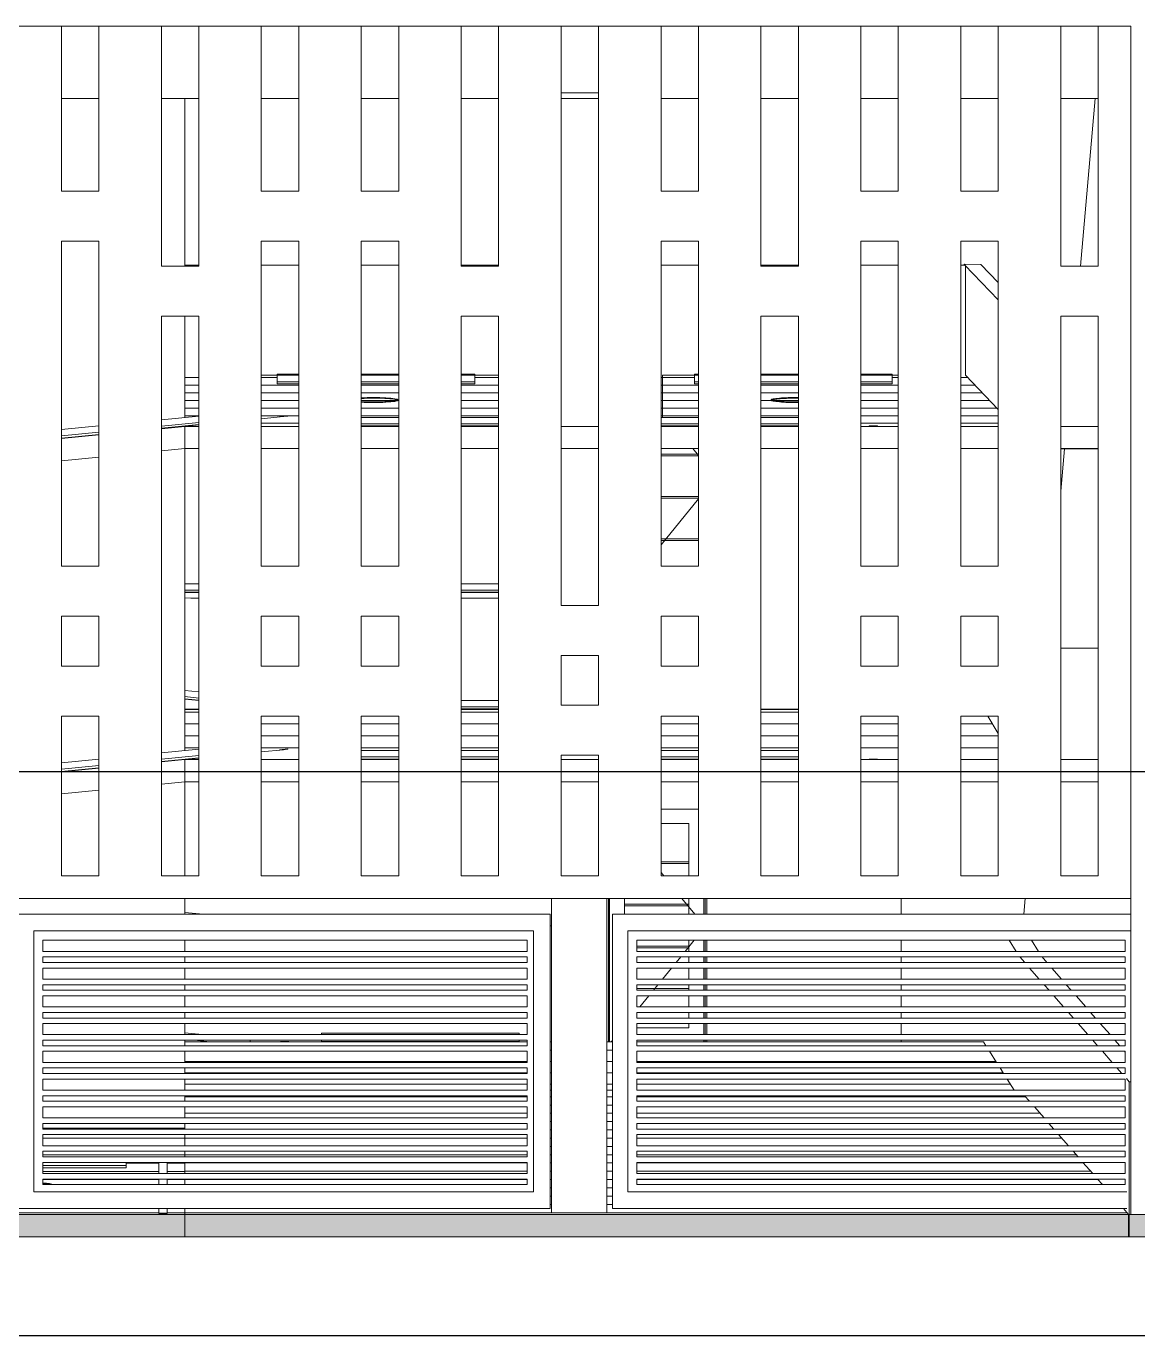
# Model space of a CAD drawing. Header units: metres. Extents: x -144 to 1000, y -717 to 29.
# Drawn here: x 206.102 to 208.217, y -559.963 to -557.472 of the extents above; entities that cross this region are included whole.
import ezdxf

# ---------------------------------------------------------------- set-up
doc = ezdxf.new("R2010")
doc.units = ezdxf.units.M
doc.linetypes.add('Trazo', pattern=[0.45, 0.225, -0.225])
doc.layers.get('0').update_dxf_attribs({"color": 1})
for name, color, linetype, lineweight in [('A-DETL-GENF', 1, 'Continuous', 9), ('A-DETL-THIN', 1, 'Continuous', 9), ('A-DOOR', 1, 'Continuous', 9), ('A-DOOR-HDLN', 1, 'Trazo', 20), ('A-FLOR', 2, 'Continuous', 9), ('A-FLOR-PATT', 8, 'Continuous', 50), ('A-WALL', 4, 'Continuous', 9), ('C-PRKG', 2, 'Continuous', 9), ('S-COLS', 7, 'Continuous', 9)]:
    doc.layers.add(name, color=color, linetype=linetype, lineweight=lineweight)

# ---------------------------------------------------------------- blocks, each defined once
blk = doc.blocks.new('A$C4d52d4f2')
at = {"layer": 'A-DETL-GENF', "lineweight": 9}
blk.add_hatch(color=256, dxfattribs=at).paths.add_polyline_path([(-0.503286, -0.294918), (-0.415907, -0.294918), (-0.415907, -0.294494), (-0.507513, -0.294494), (-0.507513, -0.294918)])
at = {"layer": 'A-DETL-THIN', "lineweight": 9}
for p, q in [((-0.507513, -0.294494), (-0.415907, -0.294494)), ((-0.415907, -0.294918), (-0.507549, -0.294918)), ((-0.415907, -0.294918), (-0.507513, -0.294918))]:
    blk.add_line(p, q, dxfattribs=at)
at = {"layer": 'A-DOOR', "lineweight": 9}
for p, q in [((-0.44544, -0.279951), (-0.444723, -0.279951)), ((-0.44544, -0.279983), (-0.444723, -0.279983)), ((-0.44544, -0.280758), (-0.444723, -0.280758)), ((-0.44544, -0.28079), (-0.444723, -0.28079)), ((-0.44544, -0.281566), (-0.444723, -0.281566)), ((-0.44544, -0.281597), (-0.444723, -0.281597)), ((-0.44544, -0.287015), (-0.444905, -0.287015)), ((-0.444905, -0.288014), (-0.444905, -0.287015)), ((-0.44544, -0.287748), (-0.444905, -0.287748)), ((-0.44544, -0.28778), (-0.444905, -0.28778)), ((-0.446445, -0.288446), (-0.446445, -0.29119)), ((-0.446424, -0.288446), (-0.446424, -0.29119)), ((-0.446137, -0.28875), (-0.446137, -0.288446)), ((-0.446137, -0.288555), (-0.444905, -0.288555)), ((-0.446137, -0.288587), (-0.444905, -0.288587)), ((-0.444905, -0.28875), (-0.444905, -0.288446)), ((-0.444618, -0.288446), (-0.444618, -0.28875)), ((-0.444596, -0.288446), (-0.444596, -0.28875)), ((-0.445904, -0.289363), (-0.444905, -0.289363)), ((-0.444905, -0.28946), (-0.444905, -0.289247)), ((-0.444618, -0.289247), (-0.444618, -0.28946)), ((-0.444596, -0.289247), (-0.444596, -0.28946)), ((-0.445904, -0.289395), (-0.444905, -0.289395)), ((-0.444905, -0.289672), (-0.444905, -0.289566)), ((-0.444618, -0.289566), (-0.444618, -0.289672)), ((-0.444596, -0.289566), (-0.444596, -0.289672)), ((-0.444905, -0.289991), (-0.444905, -0.289779)), ((-0.444618, -0.289779), (-0.444618, -0.289991)), ((-0.444596, -0.289779), (-0.444596, -0.289991)), ((-0.444905, -0.290204), (-0.444905, -0.290097)), ((-0.444618, -0.290097), (-0.444618, -0.290204)), ((-0.444596, -0.290097), (-0.444596, -0.290204)), ((-0.445904, -0.29017), (-0.444905, -0.29017)), ((-0.445904, -0.290202), (-0.444905, -0.290202)), ((-0.444905, -0.290522), (-0.444905, -0.29031)), ((-0.444618, -0.29031), (-0.444618, -0.290522)), ((-0.444596, -0.29031), (-0.444596, -0.290522)), ((-0.444905, -0.290735), (-0.444905, -0.290628)), ((-0.444905, -0.290924), (-0.444905, -0.290841)), ((-0.444618, -0.290628), (-0.444618, -0.290735)), ((-0.444618, -0.290841), (-0.444618, -0.291053)), ((-0.444596, -0.290628), (-0.444596, -0.290735)), ((-0.444596, -0.290841), (-0.444596, -0.291053)), ((-0.445904, -0.290924), (-0.444905, -0.290924)), ((-0.444618, -0.29116), (-0.444618, -0.29119)), ((-0.444596, -0.29116), (-0.444596, -0.29119))]:
    blk.add_line(p, q, dxfattribs=at)
at = {"layer": 'A-DOOR-HDLN', "lineweight": 9}
for p, q in [((-0.444829, -0.279841), (-0.444723, -0.279972)), ((-0.444723, -0.280805), (-0.44544, -0.28168)), ((-0.44544, -0.287953), (-0.445389, -0.288016)), ((-0.445042, -0.288446), (-0.444795, -0.28875)), ((-0.444803, -0.289247), (-0.444977, -0.28946)), ((-0.445064, -0.289566), (-0.445151, -0.289672)), ((-0.445238, -0.289779), (-0.445412, -0.289991)), ((-0.445499, -0.290097), (-0.445586, -0.290204)), ((-0.445673, -0.29031), (-0.445847, -0.290522)), ((-0.44637, -0.291162), (-0.446394, -0.29119))]:
    blk.add_line(p, q, dxfattribs=at)
at = {"layer": 'A-FLOR', "lineweight": 9}
for p, q in [((-0.439612, -0.27844), (-0.438987, -0.279096)), ((-0.456196, -0.279579), (-0.456913, -0.27965)), ((-0.45455, -0.279416), (-0.455001, -0.279461)), ((-0.45455, -0.279416), (-0.454284, -0.279416)), ((-0.45455, -0.279841), (-0.45455, -0.279416)), ((-0.453089, -0.279416), (-0.452371, -0.279416)), ((-0.451176, -0.279416), (-0.450459, -0.279416)), ((-0.449264, -0.279416), (-0.448547, -0.279416)), ((-0.447352, -0.279416), (-0.446635, -0.279416)), ((-0.44544, -0.279416), (-0.444723, -0.279416)), ((-0.443528, -0.279416), (-0.442811, -0.279416)), ((-0.441616, -0.279416), (-0.440899, -0.279416)), ((-0.439704, -0.279416), (-0.438987, -0.279416)), ((-0.437792, -0.279416), (-0.437075, -0.279416)), ((-0.455001, -0.279885), (-0.45455, -0.279841)), ((-0.454284, -0.279841), (-0.45455, -0.279841)), ((-0.452371, -0.279841), (-0.453089, -0.279841)), ((-0.450459, -0.279841), (-0.451176, -0.279841)), ((-0.448547, -0.279841), (-0.449264, -0.279841)), ((-0.446635, -0.279841), (-0.447352, -0.279841)), ((-0.444723, -0.279841), (-0.44544, -0.279841)), ((-0.442811, -0.279841), (-0.443528, -0.279841)), ((-0.440899, -0.279841), (-0.441616, -0.279841)), ((-0.438987, -0.279841), (-0.439704, -0.279841)), ((-0.437075, -0.279841), (-0.437792, -0.279841)), ((-0.456913, -0.280075), (-0.456196, -0.280004)), ((-0.45455, -0.284807), (-0.45455, -0.28483)), ((-0.45455, -0.284828), (-0.454284, -0.284828)), ((-0.45455, -0.28483), (-0.454284, -0.28483)), ((-0.449264, -0.284828), (-0.448547, -0.284828)), ((-0.449264, -0.28483), (-0.448547, -0.28483)), ((-0.443528, -0.284828), (-0.442811, -0.284828)), ((-0.443528, -0.28483), (-0.442811, -0.28483)), ((-0.439189, -0.284959), (-0.438987, -0.285291)), ((-0.45455, -0.28579), (-0.455001, -0.285834)), ((-0.45455, -0.28579), (-0.45455, -0.286215)), ((-0.45455, -0.28579), (-0.454284, -0.28579)), ((-0.453089, -0.28579), (-0.452371, -0.28579)), ((-0.451176, -0.28579), (-0.450459, -0.28579)), ((-0.449264, -0.28579), (-0.448547, -0.28579)), ((-0.447352, -0.28579), (-0.446635, -0.28579)), ((-0.44544, -0.28579), (-0.444723, -0.28579)), ((-0.443528, -0.28579), (-0.442811, -0.28579)), ((-0.441616, -0.28579), (-0.440899, -0.28579)), ((-0.439704, -0.28579), (-0.438987, -0.28579)), ((-0.437792, -0.28579), (-0.437075, -0.28579)), ((-0.456196, -0.285953), (-0.456913, -0.286024)), ((-0.455001, -0.286259), (-0.45455, -0.286215)), ((-0.454284, -0.286215), (-0.45455, -0.286215)), ((-0.452371, -0.286215), (-0.453089, -0.286215)), ((-0.450459, -0.286215), (-0.451176, -0.286215)), ((-0.448547, -0.286215), (-0.449264, -0.286215)), ((-0.446635, -0.286215), (-0.447352, -0.286215)), ((-0.444723, -0.286215), (-0.44544, -0.286215)), ((-0.442811, -0.286215), (-0.443528, -0.286215)), ((-0.440899, -0.286215), (-0.441616, -0.286215)), ((-0.438987, -0.286215), (-0.439704, -0.286215)), ((-0.437075, -0.286215), (-0.437792, -0.286215)), ((-0.456913, -0.286449), (-0.456196, -0.286378)), ((-0.45455, -0.29119), (-0.448002, -0.29119)), ((-0.44756, -0.29119), (-0.447539, -0.29119)), ((-0.446477, -0.29119), (-0.44637, -0.29119)), ((-0.445904, -0.29119), (-0.43927, -0.29119)), ((-0.43927, -0.29119), (-0.439222, -0.291266)), ((-0.439154, -0.291372), (-0.439019, -0.291584)), ((-0.438951, -0.291691), (-0.438884, -0.291797)), ((-0.45455, -0.292114), (-0.448002, -0.292114)), ((-0.44756, -0.292114), (-0.447539, -0.292114)), ((-0.446477, -0.292114), (-0.44637, -0.292114)), ((-0.438576, -0.292114), (-0.445904, -0.292114)), ((-0.438816, -0.291903), (-0.438682, -0.292114)), ((-0.438482, -0.292222), (-0.438389, -0.292328)), ((-0.438296, -0.292434), (-0.43811, -0.292647)), ((-0.45727, -0.292845), (-0.45455, -0.292845)), ((-0.45455, -0.292753), (-0.45455, -0.292859)), ((-0.438017, -0.292753), (-0.437924, -0.292859)), ((-0.45455, -0.293178), (-0.45455, -0.292965)), ((-0.437831, -0.292965), (-0.437645, -0.293178)), ((-0.45455, -0.29339), (-0.45455, -0.293284)), ((-0.437552, -0.293284), (-0.437459, -0.29339)), ((-0.45455, -0.293709), (-0.45455, -0.293497)), ((-0.437366, -0.293497), (-0.43718, -0.293709)), ((-0.45455, -0.293922), (-0.45455, -0.293815)), ((-0.437087, -0.293815), (-0.436994, -0.293922)), ((-0.45455, -0.294918), (-0.45455, -0.29438)), ((-0.436593, -0.29438), (-0.436494, -0.294494)), ((-0.436494, -0.294918), (-0.436494, -0.294494))]:
    blk.add_line(p, q, dxfattribs=at)
at = {"layer": 'A-FLOR-PATT', "color": 9, "lineweight": 9, "true_color": 0xc0c0c0}
for p, q in [((-0.45455, -0.278483), (-0.454284, -0.278483)), ((-0.453089, -0.278483), (-0.452785, -0.278483)), ((-0.449004, -0.278483), (-0.448547, -0.278483)), ((-0.44544, -0.278483), (-0.444799, -0.278483)), ((-0.441018, -0.278483), (-0.440899, -0.278483)), ((-0.439704, -0.278483), (-0.439571, -0.278483)), ((-0.45455, -0.278629), (-0.454284, -0.278629)), ((-0.45455, -0.278774), (-0.454284, -0.278774)), ((-0.453089, -0.278629), (-0.452371, -0.278629)), ((-0.453089, -0.278774), (-0.452371, -0.278774)), ((-0.451176, -0.278629), (-0.450459, -0.278629)), ((-0.451176, -0.278774), (-0.450459, -0.278774)), ((-0.449264, -0.278629), (-0.448547, -0.278629)), ((-0.449264, -0.278774), (-0.448547, -0.278774)), ((-0.44544, -0.278629), (-0.444723, -0.278629)), ((-0.44544, -0.278774), (-0.444723, -0.278774)), ((-0.443528, -0.278629), (-0.442811, -0.278629)), ((-0.443528, -0.278774), (-0.442811, -0.278774)), ((-0.441616, -0.278629), (-0.440899, -0.278629)), ((-0.441616, -0.278774), (-0.440899, -0.278774)), ((-0.439704, -0.278629), (-0.439432, -0.278629)), ((-0.439704, -0.278774), (-0.439293, -0.278774)), ((-0.45455, -0.27892), (-0.454284, -0.27892)), ((-0.45455, -0.279066), (-0.454284, -0.279066)), ((-0.453089, -0.27892), (-0.452371, -0.27892)), ((-0.453089, -0.279066), (-0.452371, -0.279066)), ((-0.451176, -0.27892), (-0.450459, -0.27892)), ((-0.451176, -0.279066), (-0.450459, -0.279066)), ((-0.449264, -0.27892), (-0.448547, -0.27892)), ((-0.449264, -0.279066), (-0.448547, -0.279066)), ((-0.44544, -0.27892), (-0.444723, -0.27892)), ((-0.44544, -0.279066), (-0.444723, -0.279066)), ((-0.443528, -0.27892), (-0.442811, -0.27892)), ((-0.443528, -0.279066), (-0.442811, -0.279066)), ((-0.441616, -0.27892), (-0.440899, -0.27892)), ((-0.441616, -0.279066), (-0.440899, -0.279066)), ((-0.439704, -0.27892), (-0.439154, -0.27892)), ((-0.439704, -0.279066), (-0.439015, -0.279066)), ((-0.45455, -0.279212), (-0.454284, -0.279212)), ((-0.453089, -0.279212), (-0.452371, -0.279212)), ((-0.451176, -0.279212), (-0.450459, -0.279212)), ((-0.449264, -0.279212), (-0.448547, -0.279212)), ((-0.44544, -0.279212), (-0.444723, -0.279212)), ((-0.443528, -0.279212), (-0.442811, -0.279212)), ((-0.441616, -0.279212), (-0.440899, -0.279212)), ((-0.439704, -0.279212), (-0.438987, -0.279212)), ((-0.453089, -0.279358), (-0.452371, -0.279358)), ((-0.441616, -0.279358), (-0.440899, -0.279358)), ((-0.439704, -0.279358), (-0.438987, -0.279358)), ((-0.45455, -0.284884), (-0.454284, -0.284884)), ((-0.449264, -0.284884), (-0.448547, -0.284884)), ((-0.443528, -0.284884), (-0.442811, -0.284884)), ((-0.45455, -0.28511), (-0.454284, -0.28511)), ((-0.45455, -0.285337), (-0.454284, -0.285337)), ((-0.453089, -0.28511), (-0.452371, -0.28511)), ((-0.453089, -0.285337), (-0.452371, -0.285337)), ((-0.451176, -0.28511), (-0.450459, -0.28511)), ((-0.451176, -0.285337), (-0.450459, -0.285337)), ((-0.449264, -0.28511), (-0.448547, -0.28511)), ((-0.449264, -0.285337), (-0.448547, -0.285337)), ((-0.44544, -0.28511), (-0.444723, -0.28511)), ((-0.44544, -0.285337), (-0.444723, -0.285337)), ((-0.443528, -0.28511), (-0.442811, -0.28511)), ((-0.443528, -0.285337), (-0.442811, -0.285337)), ((-0.441616, -0.28511), (-0.440899, -0.28511)), ((-0.441616, -0.285337), (-0.440899, -0.285337)), ((-0.439704, -0.28511), (-0.439097, -0.28511)), ((-0.439704, -0.285337), (-0.438987, -0.285337)), ((-0.45455, -0.285563), (-0.454284, -0.285563)), ((-0.453089, -0.285563), (-0.452371, -0.285563)), ((-0.451176, -0.285563), (-0.450459, -0.285563)), ((-0.449264, -0.285563), (-0.448547, -0.285563)), ((-0.44544, -0.285563), (-0.444723, -0.285563)), ((-0.443528, -0.285563), (-0.442811, -0.285563)), ((-0.441616, -0.285563), (-0.440899, -0.285563)), ((-0.439704, -0.285563), (-0.438987, -0.285563)), ((-0.454544, -0.285789), (-0.454284, -0.285789)), ((-0.453089, -0.285789), (-0.452371, -0.285789)), ((-0.448811, -0.285789), (-0.448547, -0.285789)), ((-0.445368, -0.285789), (-0.444723, -0.285789)), ((-0.441616, -0.285789), (-0.440899, -0.285789)), ((-0.439704, -0.285789), (-0.438987, -0.285789)), ((-0.44756, -0.291349), (-0.447539, -0.291349)), ((-0.446477, -0.291349), (-0.44637, -0.291349)), ((-0.45455, -0.291566), (-0.448003, -0.291566)), ((-0.44756, -0.291566), (-0.447539, -0.291566)), ((-0.446477, -0.291566), (-0.44637, -0.291566)), ((-0.445897, -0.291566), (-0.43903, -0.291566)), ((-0.45455, -0.291784), (-0.448003, -0.291784)), ((-0.44756, -0.291784), (-0.447539, -0.291784)), ((-0.446477, -0.291784), (-0.44637, -0.291784)), ((-0.445896, -0.291784), (-0.438893, -0.291784)), ((-0.45455, -0.292001), (-0.448002, -0.292001)), ((-0.44756, -0.292001), (-0.447539, -0.292001)), ((-0.446477, -0.292001), (-0.44637, -0.292001)), ((-0.445904, -0.292001), (-0.438755, -0.292001)), ((-0.45455, -0.29224), (-0.448008, -0.29224)), ((-0.44756, -0.29224), (-0.447539, -0.29224)), ((-0.446477, -0.29224), (-0.44637, -0.29224)), ((-0.445904, -0.29224), (-0.438466, -0.29224)), ((-0.45455, -0.292557), (-0.448002, -0.292557)), ((-0.44756, -0.292399), (-0.447539, -0.292399)), ((-0.44756, -0.292557), (-0.447539, -0.292557)), ((-0.446477, -0.292399), (-0.44637, -0.292399)), ((-0.446477, -0.292557), (-0.44637, -0.292557)), ((-0.445904, -0.292557), (-0.438188, -0.292557)), ((-0.44756, -0.292716), (-0.447539, -0.292716)), ((-0.446477, -0.292716), (-0.44637, -0.292716)), ((-0.45727, -0.293034), (-0.45455, -0.293034)), ((-0.45455, -0.293033), (-0.448002, -0.293033)), ((-0.44756, -0.292874), (-0.447539, -0.292874)), ((-0.44756, -0.293033), (-0.447539, -0.293033)), ((-0.446477, -0.292874), (-0.44637, -0.292874)), ((-0.446477, -0.293033), (-0.44637, -0.293033)), ((-0.445904, -0.293033), (-0.437772, -0.293033)), ((-0.45727, -0.293351), (-0.45455, -0.293351)), ((-0.45455, -0.29335), (-0.448002, -0.29335)), ((-0.44756, -0.293191), (-0.447539, -0.293191)), ((-0.44756, -0.29335), (-0.447539, -0.29335)), ((-0.446477, -0.293191), (-0.44637, -0.293191)), ((-0.446477, -0.29335), (-0.44637, -0.29335)), ((-0.445904, -0.29335), (-0.437495, -0.29335)), ((-0.455677, -0.29351), (-0.45505, -0.29351)), ((-0.454892, -0.29351), (-0.45455, -0.29351)), ((-0.45455, -0.293508), (-0.448002, -0.293508)), ((-0.44756, -0.293508), (-0.447539, -0.293508)), ((-0.446477, -0.293508), (-0.44637, -0.293508)), ((-0.445904, -0.293508), (-0.437356, -0.293508)), ((-0.45727, -0.293668), (-0.45505, -0.293668)), ((-0.45727, -0.293827), (-0.45505, -0.293827)), ((-0.454892, -0.293668), (-0.45455, -0.293668)), ((-0.454892, -0.293827), (-0.45455, -0.293827)), ((-0.45455, -0.293667), (-0.448002, -0.293667)), ((-0.45455, -0.293826), (-0.448002, -0.293826)), ((-0.44756, -0.293667), (-0.447539, -0.293667)), ((-0.44756, -0.293826), (-0.447539, -0.293826)), ((-0.446477, -0.293667), (-0.44637, -0.293667)), ((-0.446477, -0.293826), (-0.44637, -0.293826)), ((-0.445904, -0.293667), (-0.437217, -0.293667)), ((-0.445904, -0.293826), (-0.437078, -0.293826)), ((-0.44756, -0.293984), (-0.447539, -0.293984)), ((-0.446477, -0.293984), (-0.44637, -0.293984)), ((-0.44756, -0.294143), (-0.447539, -0.294143)), ((-0.44756, -0.294301), (-0.447539, -0.294301)), ((-0.446477, -0.294143), (-0.44637, -0.294143)), ((-0.446477, -0.294301), (-0.44637, -0.294301)), ((-0.460204, -0.294461), (-0.45505, -0.294461)), ((-0.454892, -0.294461), (-0.45455, -0.294461)), ((-0.45455, -0.29446), (-0.436523, -0.29446))]:
    blk.add_line(p, q, dxfattribs=at)
at = {"layer": 'A-WALL', "lineweight": 9}
for p, q in [((-0.502393, -0.271761), (-0.436451, -0.271761)), ((-0.456913, -0.27492), (-0.456913, -0.271761)), ((-0.456196, -0.271761), (-0.456196, -0.27492)), ((-0.455001, -0.276354), (-0.455001, -0.271761)), ((-0.454284, -0.271761), (-0.454284, -0.276354)), ((-0.453089, -0.27492), (-0.453089, -0.271761)), ((-0.452371, -0.271761), (-0.452371, -0.27492)), ((-0.451176, -0.27492), (-0.451176, -0.271761)), ((-0.450459, -0.271761), (-0.450459, -0.27492)), ((-0.449264, -0.276354), (-0.449264, -0.271761)), ((-0.448547, -0.271761), (-0.448547, -0.276354)), ((-0.447352, -0.282841), (-0.447352, -0.271761)), ((-0.446635, -0.271761), (-0.446635, -0.282841)), ((-0.44544, -0.27492), (-0.44544, -0.271761)), ((-0.444723, -0.271761), (-0.444723, -0.27492)), ((-0.443528, -0.276354), (-0.443528, -0.271761)), ((-0.442811, -0.271761), (-0.442811, -0.276354)), ((-0.441616, -0.27492), (-0.441616, -0.271761)), ((-0.440899, -0.271761), (-0.440899, -0.27492)), ((-0.439704, -0.27492), (-0.439704, -0.271761)), ((-0.438987, -0.271761), (-0.438987, -0.27492)), ((-0.437792, -0.276354), (-0.437792, -0.271761)), ((-0.437075, -0.271761), (-0.437075, -0.276354)), ((-0.436451, -0.271761), (-0.436451, -0.294494)), ((-0.456913, -0.273142), (-0.456196, -0.273142)), ((-0.455001, -0.273142), (-0.454284, -0.273142)), ((-0.453089, -0.273142), (-0.452371, -0.273142)), ((-0.451176, -0.273142), (-0.450459, -0.273142)), ((-0.449264, -0.273142), (-0.448547, -0.273142)), ((-0.447352, -0.273142), (-0.446635, -0.273142)), ((-0.44544, -0.273142), (-0.444723, -0.273142)), ((-0.443528, -0.273142), (-0.442811, -0.273142)), ((-0.441616, -0.273142), (-0.440899, -0.273142)), ((-0.439704, -0.273142), (-0.438987, -0.273142)), ((-0.437792, -0.273142), (-0.437075, -0.273142)), ((-0.437134, -0.273142), (-0.437415, -0.276354)), ((-0.456196, -0.27492), (-0.456913, -0.27492)), ((-0.452371, -0.27492), (-0.453089, -0.27492)), ((-0.450459, -0.27492), (-0.451176, -0.27492)), ((-0.444723, -0.27492), (-0.44544, -0.27492)), ((-0.440899, -0.27492), (-0.441616, -0.27492)), ((-0.438987, -0.27492), (-0.439704, -0.27492)), ((-0.456913, -0.28209), (-0.456913, -0.275876)), ((-0.456913, -0.275876), (-0.456196, -0.275876)), ((-0.456196, -0.275876), (-0.456196, -0.28209)), ((-0.453089, -0.28209), (-0.453089, -0.275876)), ((-0.453089, -0.275876), (-0.452371, -0.275876)), ((-0.452371, -0.275876), (-0.452371, -0.28209)), ((-0.451176, -0.28209), (-0.451176, -0.275876)), ((-0.451176, -0.275876), (-0.450459, -0.275876)), ((-0.450459, -0.275876), (-0.450459, -0.28209)), ((-0.44544, -0.28209), (-0.44544, -0.275876)), ((-0.44544, -0.275876), (-0.444723, -0.275876)), ((-0.444723, -0.275876), (-0.444723, -0.28209)), ((-0.441616, -0.28209), (-0.441616, -0.275876)), ((-0.441616, -0.275876), (-0.440899, -0.275876)), ((-0.440899, -0.275876), (-0.440899, -0.28209)), ((-0.439704, -0.28209), (-0.439704, -0.275876)), ((-0.439704, -0.275876), (-0.438987, -0.275876)), ((-0.438987, -0.275876), (-0.438987, -0.28209)), ((-0.454284, -0.276332), (-0.45455, -0.276332)), ((-0.452371, -0.276332), (-0.453089, -0.276332)), ((-0.450459, -0.276332), (-0.451176, -0.276332)), ((-0.448547, -0.276332), (-0.449264, -0.276332)), ((-0.444723, -0.276332), (-0.44544, -0.276332)), ((-0.442811, -0.276332), (-0.443528, -0.276332)), ((-0.440899, -0.276332), (-0.441616, -0.276332)), ((-0.439612, -0.276332), (-0.439704, -0.276332)), ((-0.439625, -0.276332), (-0.43964, -0.276316)), ((-0.43964, -0.276316), (-0.43964, -0.276332)), ((-0.43932, -0.276318), (-0.43964, -0.276316)), ((-0.438987, -0.276996), (-0.439624, -0.276333)), ((-0.439612, -0.276333), (-0.439612, -0.276332)), ((-0.43932, -0.276318), (-0.438987, -0.276665)), ((-0.454284, -0.276354), (-0.455001, -0.276354)), ((-0.448547, -0.276354), (-0.449264, -0.276354)), ((-0.442811, -0.276354), (-0.443528, -0.276354)), ((-0.439612, -0.27844), (-0.439612, -0.276345)), ((-0.437075, -0.276354), (-0.437792, -0.276354)), ((-0.455001, -0.288014), (-0.455001, -0.27731)), ((-0.455001, -0.27731), (-0.454284, -0.27731)), ((-0.454284, -0.27731), (-0.454284, -0.288014)), ((-0.449264, -0.288014), (-0.449264, -0.27731)), ((-0.449264, -0.27731), (-0.448547, -0.27731)), ((-0.448547, -0.27731), (-0.448547, -0.288014)), ((-0.443528, -0.288014), (-0.443528, -0.27731)), ((-0.443528, -0.27731), (-0.442811, -0.27731)), ((-0.442811, -0.27731), (-0.442811, -0.288014)), ((-0.437792, -0.288014), (-0.437792, -0.27731)), ((-0.437792, -0.27731), (-0.437075, -0.27731)), ((-0.437075, -0.27731), (-0.437075, -0.288014)), ((-0.437721, -0.279845), (-0.437792, -0.280653)), ((-0.437792, -0.279845), (-0.437075, -0.279845)), ((-0.456196, -0.28209), (-0.456913, -0.28209)), ((-0.452371, -0.28209), (-0.453089, -0.28209)), ((-0.450459, -0.28209), (-0.451176, -0.28209)), ((-0.444723, -0.28209), (-0.44544, -0.28209)), ((-0.440899, -0.28209), (-0.441616, -0.28209)), ((-0.438987, -0.28209), (-0.439704, -0.28209)), ((-0.454437, -0.282705), (-0.45455, -0.282694)), ((-0.454284, -0.282705), (-0.454437, -0.282705)), ((-0.448547, -0.282705), (-0.449264, -0.282705)), ((-0.446635, -0.282841), (-0.447352, -0.282841)), ((-0.456913, -0.284002), (-0.456913, -0.283046)), ((-0.456913, -0.283046), (-0.456196, -0.283046)), ((-0.456196, -0.283046), (-0.456196, -0.284002)), ((-0.453089, -0.284002), (-0.453089, -0.283046)), ((-0.453089, -0.283046), (-0.452371, -0.283046)), ((-0.452371, -0.283046), (-0.452371, -0.284002)), ((-0.451176, -0.284002), (-0.451176, -0.283046)), ((-0.451176, -0.283046), (-0.450459, -0.283046)), ((-0.450459, -0.283046), (-0.450459, -0.284002)), ((-0.44544, -0.284002), (-0.44544, -0.283046)), ((-0.44544, -0.283046), (-0.444723, -0.283046)), ((-0.444723, -0.283046), (-0.444723, -0.284002)), ((-0.441616, -0.284002), (-0.441616, -0.283046)), ((-0.441616, -0.283046), (-0.440899, -0.283046)), ((-0.440899, -0.283046), (-0.440899, -0.284002)), ((-0.439704, -0.284002), (-0.439704, -0.283046)), ((-0.439704, -0.283046), (-0.438987, -0.283046)), ((-0.438987, -0.283046), (-0.438987, -0.284002)), ((-0.447352, -0.284753), (-0.447352, -0.283797)), ((-0.447352, -0.283797), (-0.446635, -0.283797)), ((-0.446635, -0.283797), (-0.446635, -0.284753)), ((-0.437075, -0.28366), (-0.437792, -0.28366)), ((-0.456196, -0.284002), (-0.456913, -0.284002)), ((-0.452371, -0.284002), (-0.453089, -0.284002)), ((-0.450459, -0.284002), (-0.451176, -0.284002)), ((-0.444723, -0.284002), (-0.44544, -0.284002)), ((-0.440899, -0.284002), (-0.441616, -0.284002)), ((-0.438987, -0.284002), (-0.439704, -0.284002)), ((-0.446635, -0.284753), (-0.447352, -0.284753)), ((-0.456913, -0.288014), (-0.456913, -0.284959)), ((-0.456913, -0.284959), (-0.456196, -0.284959)), ((-0.456196, -0.284959), (-0.456196, -0.288014)), ((-0.453089, -0.284959), (-0.452371, -0.284959)), ((-0.453089, -0.288014), (-0.453089, -0.284959)), ((-0.452371, -0.284959), (-0.452371, -0.288014)), ((-0.451176, -0.288014), (-0.451176, -0.284959)), ((-0.451176, -0.284959), (-0.450459, -0.284959)), ((-0.450459, -0.284959), (-0.450459, -0.288014)), ((-0.44544, -0.288014), (-0.44544, -0.284959)), ((-0.44544, -0.284959), (-0.444723, -0.284959)), ((-0.444723, -0.284959), (-0.444723, -0.288014)), ((-0.441616, -0.288014), (-0.441616, -0.284959)), ((-0.441616, -0.284959), (-0.440899, -0.284959)), ((-0.440899, -0.284959), (-0.440899, -0.288014)), ((-0.439704, -0.288014), (-0.439704, -0.284959)), ((-0.439704, -0.284959), (-0.438987, -0.284959)), ((-0.438987, -0.284959), (-0.438987, -0.288014)), ((-0.447352, -0.288014), (-0.447352, -0.285709)), ((-0.447352, -0.285709), (-0.446635, -0.285709)), ((-0.446635, -0.285709), (-0.446635, -0.288014)), ((-0.45455, -0.286215), (-0.45455, -0.288014)), ((-0.44544, -0.286739), (-0.444723, -0.286739)), ((-0.456196, -0.288014), (-0.456913, -0.288014)), ((-0.454284, -0.288014), (-0.455001, -0.288014)), ((-0.452371, -0.288014), (-0.453089, -0.288014)), ((-0.450459, -0.288014), (-0.451176, -0.288014)), ((-0.448547, -0.288014), (-0.449264, -0.288014)), ((-0.446635, -0.288014), (-0.447352, -0.288014)), ((-0.444723, -0.288014), (-0.44544, -0.288014)), ((-0.442811, -0.288014), (-0.443528, -0.288014)), ((-0.440899, -0.288014), (-0.441616, -0.288014)), ((-0.438987, -0.288014), (-0.439704, -0.288014)), ((-0.437075, -0.288014), (-0.437792, -0.288014)), ((-0.468997, -0.288446), (-0.436451, -0.288446)), ((-0.45455, -0.288446), (-0.45455, -0.28875)), ((-0.444565, -0.288446), (-0.444565, -0.28875)), ((-0.440847, -0.288446), (-0.440847, -0.28875)), ((-0.438474, -0.288446), (-0.4385, -0.28875)), ((-0.44756, -0.28875), (-0.457737, -0.28875)), ((-0.454204, -0.28875), (-0.45455, -0.288715)), ((-0.44756, -0.29438), (-0.44756, -0.28875)), ((-0.436451, -0.28875), (-0.44637, -0.28875)), ((-0.44637, -0.28875), (-0.44637, -0.29438)), ((-0.45744, -0.294062), (-0.45744, -0.289069)), ((-0.45744, -0.289069), (-0.447879, -0.289069)), ((-0.447879, -0.289069), (-0.447879, -0.294062)), ((-0.447539, -0.28897), (-0.44756, -0.28897)), ((-0.446073, -0.294062), (-0.446073, -0.289069)), ((-0.446073, -0.289069), (-0.436451, -0.289069)), ((-0.45727, -0.289247), (-0.448002, -0.289247)), ((-0.45727, -0.28946), (-0.45727, -0.289247)), ((-0.45455, -0.289247), (-0.45455, -0.28946)), ((-0.448002, -0.289247), (-0.448002, -0.28946)), ((-0.445904, -0.289247), (-0.436557, -0.289247)), ((-0.445904, -0.28946), (-0.445904, -0.289247)), ((-0.444565, -0.289247), (-0.444565, -0.28946)), ((-0.440847, -0.289247), (-0.440847, -0.28946)), ((-0.438642, -0.28946), (-0.438777, -0.289247)), ((-0.438353, -0.289247), (-0.438218, -0.28946)), ((-0.436557, -0.289247), (-0.436557, -0.28946)), ((-0.448002, -0.28946), (-0.45727, -0.28946)), ((-0.45727, -0.289566), (-0.448002, -0.289566)), ((-0.45727, -0.289672), (-0.45727, -0.289566)), ((-0.45455, -0.289566), (-0.45455, -0.289672)), ((-0.448002, -0.289566), (-0.448002, -0.289672)), ((-0.436557, -0.28946), (-0.445904, -0.28946)), ((-0.445904, -0.289566), (-0.436557, -0.289566)), ((-0.445904, -0.289672), (-0.445904, -0.289566)), ((-0.444565, -0.289566), (-0.444565, -0.289672)), ((-0.440847, -0.289566), (-0.440847, -0.289672)), ((-0.43848, -0.289672), (-0.438573, -0.289566)), ((-0.438149, -0.289566), (-0.438057, -0.289672)), ((-0.436557, -0.289566), (-0.436557, -0.289672)), ((-0.448002, -0.289672), (-0.45727, -0.289672)), ((-0.45727, -0.289779), (-0.448002, -0.289779)), ((-0.45727, -0.289991), (-0.45727, -0.289779)), ((-0.45455, -0.289779), (-0.45455, -0.289991)), ((-0.448002, -0.289779), (-0.448002, -0.289991)), ((-0.436557, -0.289672), (-0.445904, -0.289672)), ((-0.445904, -0.289779), (-0.436557, -0.289779)), ((-0.445904, -0.289991), (-0.445904, -0.289779)), ((-0.444565, -0.289779), (-0.444565, -0.289991)), ((-0.440847, -0.289779), (-0.440847, -0.289991)), ((-0.438201, -0.289991), (-0.438387, -0.289779)), ((-0.437964, -0.289779), (-0.437778, -0.289991)), ((-0.436557, -0.289779), (-0.436557, -0.289991)), ((-0.448002, -0.289991), (-0.45727, -0.289991)), ((-0.45727, -0.290097), (-0.448002, -0.290097)), ((-0.45727, -0.290204), (-0.45727, -0.290097)), ((-0.45455, -0.290097), (-0.45455, -0.290204)), ((-0.448002, -0.290097), (-0.448002, -0.290204)), ((-0.436557, -0.289991), (-0.445904, -0.289991)), ((-0.445904, -0.290097), (-0.436557, -0.290097)), ((-0.445904, -0.290204), (-0.445904, -0.290097)), ((-0.444565, -0.290097), (-0.444565, -0.290204)), ((-0.440847, -0.290097), (-0.440847, -0.290204)), ((-0.438015, -0.290204), (-0.438108, -0.290097)), ((-0.437685, -0.290097), (-0.437592, -0.290204)), ((-0.436557, -0.290097), (-0.436557, -0.290204)), ((-0.448002, -0.290204), (-0.45727, -0.290204)), ((-0.45727, -0.29031), (-0.448002, -0.29031)), ((-0.45727, -0.290522), (-0.45727, -0.29031)), ((-0.45455, -0.29031), (-0.45455, -0.290522)), ((-0.448002, -0.29031), (-0.448002, -0.290522)), ((-0.436557, -0.290204), (-0.445904, -0.290204)), ((-0.445904, -0.29031), (-0.436557, -0.29031)), ((-0.445904, -0.290522), (-0.445904, -0.29031)), ((-0.444565, -0.29031), (-0.444565, -0.290522)), ((-0.440847, -0.29031), (-0.440847, -0.290522)), ((-0.437736, -0.290522), (-0.437922, -0.29031)), ((-0.437499, -0.29031), (-0.437313, -0.290522)), ((-0.436557, -0.29031), (-0.436557, -0.290522)), ((-0.448002, -0.290522), (-0.45727, -0.290522)), ((-0.436557, -0.290522), (-0.445904, -0.290522)), ((-0.45727, -0.290628), (-0.448002, -0.290628)), ((-0.45727, -0.290735), (-0.45727, -0.290628)), ((-0.448002, -0.290735), (-0.45727, -0.290735)), ((-0.45727, -0.290841), (-0.448002, -0.290841)), ((-0.45727, -0.291053), (-0.45727, -0.290841)), ((-0.45455, -0.290628), (-0.45455, -0.290735)), ((-0.45455, -0.290841), (-0.45455, -0.291053)), ((-0.448002, -0.290628), (-0.448002, -0.290735)), ((-0.448002, -0.290841), (-0.448002, -0.291053)), ((-0.445904, -0.290628), (-0.436557, -0.290628)), ((-0.445904, -0.290735), (-0.445904, -0.290628)), ((-0.436557, -0.290735), (-0.445904, -0.290735)), ((-0.445904, -0.290841), (-0.436557, -0.290841)), ((-0.445904, -0.291053), (-0.445904, -0.290841)), ((-0.444565, -0.290628), (-0.444565, -0.290735)), ((-0.444565, -0.290841), (-0.444565, -0.291053)), ((-0.440847, -0.290628), (-0.440847, -0.290735)), ((-0.440847, -0.290841), (-0.440847, -0.291053)), ((-0.43755, -0.290735), (-0.437643, -0.290628)), ((-0.437271, -0.291053), (-0.437457, -0.290841)), ((-0.43722, -0.290628), (-0.437127, -0.290735)), ((-0.437034, -0.290841), (-0.436848, -0.291053)), ((-0.436557, -0.290628), (-0.436557, -0.290735)), ((-0.436557, -0.290841), (-0.436557, -0.291053)), ((-0.448002, -0.291053), (-0.45727, -0.291053)), ((-0.436557, -0.291053), (-0.445904, -0.291053)), ((-0.45727, -0.29116), (-0.448002, -0.29116)), ((-0.45727, -0.291266), (-0.45727, -0.29116)), ((-0.448002, -0.291266), (-0.45727, -0.291266)), ((-0.45455, -0.29116), (-0.45455, -0.291266)), ((-0.448002, -0.29116), (-0.448002, -0.291266)), ((-0.445904, -0.29116), (-0.436557, -0.29116)), ((-0.445904, -0.291266), (-0.445904, -0.29116)), ((-0.436557, -0.291266), (-0.445904, -0.291266)), ((-0.444565, -0.29116), (-0.444565, -0.29119)), ((-0.440847, -0.29116), (-0.440847, -0.29119)), ((-0.437085, -0.291266), (-0.437178, -0.29116)), ((-0.436755, -0.29116), (-0.436661, -0.291267)), ((-0.436557, -0.29116), (-0.436557, -0.291266)), ((-0.45727, -0.291372), (-0.448002, -0.291372)), ((-0.45727, -0.291584), (-0.45727, -0.291372)), ((-0.448002, -0.291584), (-0.45727, -0.291584)), ((-0.45455, -0.291372), (-0.45455, -0.291584)), ((-0.448002, -0.291372), (-0.448002, -0.291584)), ((-0.445904, -0.291372), (-0.436557, -0.291372)), ((-0.445904, -0.291584), (-0.445904, -0.291372)), ((-0.436557, -0.291584), (-0.445904, -0.291584)), ((-0.436806, -0.291584), (-0.436992, -0.291372)), ((-0.436569, -0.291372), (-0.436557, -0.291386)), ((-0.436557, -0.291372), (-0.436557, -0.291584)), ((-0.45727, -0.291691), (-0.448002, -0.291691)), ((-0.45727, -0.291797), (-0.45727, -0.291691)), ((-0.448002, -0.291797), (-0.45727, -0.291797)), ((-0.45455, -0.291691), (-0.45455, -0.291797)), ((-0.448002, -0.291691), (-0.448002, -0.291797)), ((-0.445904, -0.291691), (-0.436557, -0.291691)), ((-0.445904, -0.291797), (-0.445904, -0.291691)), ((-0.436557, -0.291797), (-0.445904, -0.291797)), ((-0.43662, -0.291797), (-0.436715, -0.291689)), ((-0.436557, -0.291691), (-0.436557, -0.291797)), ((-0.45727, -0.291903), (-0.448002, -0.291903)), ((-0.45727, -0.292116), (-0.45727, -0.291903)), ((-0.448002, -0.292116), (-0.45727, -0.292116)), ((-0.45455, -0.291903), (-0.45455, -0.292116)), ((-0.448002, -0.291903), (-0.448002, -0.292116)), ((-0.445904, -0.291903), (-0.436557, -0.291903)), ((-0.445904, -0.292116), (-0.445904, -0.291903)), ((-0.436557, -0.292116), (-0.445904, -0.292116)), ((-0.436557, -0.291903), (-0.436557, -0.292116)), ((-0.43648, -0.291957), (-0.436534, -0.291895)), ((-0.43648, -0.294918), (-0.43648, -0.291957)), ((-0.436451, -0.291957), (-0.43648, -0.291957)), ((-0.45727, -0.292222), (-0.448002, -0.292222)), ((-0.45727, -0.292328), (-0.45727, -0.292222)), ((-0.448002, -0.292328), (-0.45727, -0.292328)), ((-0.45455, -0.292222), (-0.45455, -0.292328)), ((-0.448002, -0.292222), (-0.448002, -0.292328)), ((-0.445904, -0.292222), (-0.436557, -0.292222)), ((-0.445904, -0.292328), (-0.445904, -0.292222)), ((-0.436557, -0.292328), (-0.445904, -0.292328)), ((-0.436557, -0.292222), (-0.436557, -0.292328)), ((-0.45727, -0.292434), (-0.448002, -0.292434)), ((-0.45727, -0.292647), (-0.45727, -0.292434)), ((-0.45455, -0.292434), (-0.45455, -0.292647)), ((-0.448002, -0.292434), (-0.448002, -0.292647)), ((-0.445904, -0.292434), (-0.436557, -0.292434)), ((-0.445904, -0.292647), (-0.445904, -0.292434)), ((-0.436557, -0.292434), (-0.436557, -0.292647)), ((-0.448002, -0.292647), (-0.45727, -0.292647)), ((-0.45727, -0.292753), (-0.448002, -0.292753)), ((-0.45727, -0.292859), (-0.45727, -0.292753)), ((-0.448002, -0.292859), (-0.45727, -0.292859)), ((-0.448002, -0.292753), (-0.448002, -0.292859)), ((-0.436557, -0.292647), (-0.445904, -0.292647)), ((-0.445904, -0.292753), (-0.436557, -0.292753)), ((-0.445904, -0.292859), (-0.445904, -0.292753)), ((-0.436557, -0.292859), (-0.445904, -0.292859)), ((-0.436557, -0.292753), (-0.436557, -0.292859)), ((-0.45727, -0.292965), (-0.448002, -0.292965)), ((-0.45727, -0.293178), (-0.45727, -0.292965)), ((-0.448002, -0.292965), (-0.448002, -0.293178)), ((-0.445904, -0.292965), (-0.436557, -0.292965)), ((-0.445904, -0.293178), (-0.445904, -0.292965)), ((-0.436557, -0.292965), (-0.436557, -0.293178)), ((-0.448002, -0.293178), (-0.45727, -0.293178)), ((-0.45727, -0.293284), (-0.448002, -0.293284)), ((-0.45727, -0.29339), (-0.45727, -0.293284)), ((-0.448002, -0.293284), (-0.448002, -0.29339)), ((-0.436557, -0.293178), (-0.445904, -0.293178)), ((-0.445904, -0.293284), (-0.436557, -0.293284)), ((-0.445904, -0.29339), (-0.445904, -0.293284)), ((-0.436557, -0.293284), (-0.436557, -0.29339)), ((-0.448002, -0.29339), (-0.45727, -0.29339)), ((-0.45727, -0.293497), (-0.448002, -0.293497)), ((-0.45727, -0.293709), (-0.45727, -0.293497)), ((-0.448002, -0.293497), (-0.448002, -0.293709)), ((-0.436557, -0.29339), (-0.445904, -0.29339)), ((-0.445904, -0.293497), (-0.436557, -0.293497)), ((-0.445904, -0.293709), (-0.445904, -0.293497)), ((-0.436557, -0.293497), (-0.436557, -0.293709)), ((-0.448002, -0.293709), (-0.45727, -0.293709)), ((-0.45727, -0.293815), (-0.448002, -0.293815)), ((-0.45727, -0.293922), (-0.45727, -0.293815)), ((-0.448002, -0.293815), (-0.448002, -0.293922)), ((-0.436557, -0.293709), (-0.445904, -0.293709)), ((-0.445904, -0.293815), (-0.436557, -0.293815)), ((-0.445904, -0.293922), (-0.445904, -0.293815)), ((-0.436557, -0.293815), (-0.436557, -0.293922)), ((-0.447879, -0.294062), (-0.45744, -0.294062)), ((-0.448002, -0.293922), (-0.45727, -0.293922)), ((-0.436529, -0.294062), (-0.446073, -0.294062)), ((-0.436557, -0.293922), (-0.445904, -0.293922)), ((-0.436492, -0.294494), (-0.502393, -0.294494)), ((-0.457737, -0.29438), (-0.44756, -0.29438)), ((-0.44637, -0.29438), (-0.436529, -0.29438)), ((-0.436492, -0.294918), (-0.436492, -0.294494)), ((-0.436451, -0.294494), (-0.435601, -0.294494))]:
    blk.add_line(p, q, dxfattribs=at)
at = {"layer": 'C-PRKG', "lineweight": 9}
for p, q in [((-0.452785, -0.27844), (-0.453089, -0.27844)), ((-0.452785, -0.278434), (-0.452785, -0.278417)), ((-0.452371, -0.278417), (-0.452785, -0.278417)), ((-0.452785, -0.278563), (-0.452785, -0.278434)), ((-0.452371, -0.278434), (-0.452785, -0.278434)), ((-0.452785, -0.278605), (-0.452785, -0.278563)), ((-0.452371, -0.278563), (-0.452785, -0.278563)), ((-0.450459, -0.278417), (-0.451176, -0.278417)), ((-0.450459, -0.278434), (-0.451176, -0.278434)), ((-0.450459, -0.278563), (-0.451176, -0.278563)), ((-0.449004, -0.278417), (-0.449264, -0.278417)), ((-0.449004, -0.278434), (-0.449264, -0.278434)), ((-0.449004, -0.278563), (-0.449264, -0.278563)), ((-0.449004, -0.278417), (-0.449004, -0.278434)), ((-0.449004, -0.278434), (-0.449004, -0.278563)), ((-0.448547, -0.27844), (-0.449004, -0.27844)), ((-0.449004, -0.278563), (-0.449004, -0.278605)), ((-0.445414, -0.27844), (-0.444799, -0.27844)), ((-0.445414, -0.27844), (-0.445414, -0.279246)), ((-0.444799, -0.278434), (-0.444799, -0.278417)), ((-0.444723, -0.278417), (-0.444799, -0.278417)), ((-0.444799, -0.278563), (-0.444799, -0.278434)), ((-0.444723, -0.278434), (-0.444799, -0.278434)), ((-0.444799, -0.278605), (-0.444799, -0.278563)), ((-0.444723, -0.278563), (-0.444799, -0.278563)), ((-0.442811, -0.278417), (-0.443528, -0.278417)), ((-0.442811, -0.278434), (-0.443528, -0.278434)), ((-0.442811, -0.278563), (-0.443528, -0.278563)), ((-0.441018, -0.278417), (-0.441616, -0.278417)), ((-0.441018, -0.278434), (-0.441616, -0.278434)), ((-0.441018, -0.278563), (-0.441616, -0.278563)), ((-0.441018, -0.278417), (-0.441018, -0.278434)), ((-0.441018, -0.278434), (-0.441018, -0.278563)), ((-0.441018, -0.27844), (-0.440899, -0.27844)), ((-0.441018, -0.278563), (-0.441018, -0.278605)), ((-0.452371, -0.278605), (-0.452785, -0.278605)), ((-0.450459, -0.278605), (-0.451176, -0.278605)), ((-0.449004, -0.278605), (-0.449264, -0.278605)), ((-0.444723, -0.278605), (-0.444799, -0.278605)), ((-0.442811, -0.278605), (-0.443528, -0.278605)), ((-0.441018, -0.278605), (-0.441616, -0.278605)), ((-0.450471, -0.278918), (-0.450471, -0.278908)), ((-0.443332, -0.278908), (-0.443332, -0.278918)), ((-0.455001, -0.27929), (-0.454284, -0.279219)), ((-0.454284, -0.27934), (-0.455001, -0.279411)), ((-0.453089, -0.279271), (-0.452663, -0.279229)), ((-0.452581, -0.279214), (-0.452738, -0.27923)), ((-0.452738, -0.27923), (-0.452737, -0.279236)), ((-0.452737, -0.279236), (-0.45258, -0.279221)), ((-0.45258, -0.279221), (-0.452581, -0.279214)), ((-0.451176, -0.279246), (-0.450459, -0.279246)), ((-0.449264, -0.279246), (-0.448547, -0.279246)), ((-0.44544, -0.279246), (-0.444723, -0.279246)), ((-0.443528, -0.279246), (-0.442811, -0.279246)), ((-0.456913, -0.279479), (-0.456196, -0.279408)), ((-0.456196, -0.279529), (-0.456913, -0.2796)), ((-0.456913, -0.279643), (-0.456196, -0.279572)), ((-0.455001, -0.279454), (-0.454284, -0.279383)), ((-0.454735, -0.279434), (-0.454736, -0.279424)), ((-0.45455, -0.279416), (-0.454284, -0.279389)), ((-0.450459, -0.279367), (-0.451176, -0.279367)), ((-0.451176, -0.279409), (-0.450459, -0.279409)), ((-0.450556, -0.279405), (-0.450556, -0.279416)), ((-0.448547, -0.279367), (-0.449264, -0.279367)), ((-0.449264, -0.279409), (-0.448547, -0.279409)), ((-0.444723, -0.279367), (-0.44544, -0.279367)), ((-0.44544, -0.279409), (-0.444723, -0.279409)), ((-0.442811, -0.279367), (-0.443528, -0.279367)), ((-0.443528, -0.279409), (-0.442811, -0.279409)), ((-0.443464, -0.279416), (-0.443464, -0.279405)), ((-0.441299, -0.279409), (-0.441457, -0.279409)), ((-0.441457, -0.279409), (-0.441457, -0.279416)), ((-0.441299, -0.279416), (-0.441299, -0.279409)), ((-0.454284, -0.282426), (-0.45455, -0.282426)), ((-0.454284, -0.282547), (-0.45455, -0.282547)), ((-0.454284, -0.282589), (-0.45455, -0.282589)), ((-0.45455, -0.282596), (-0.454284, -0.282596)), ((-0.448547, -0.282426), (-0.449264, -0.282426)), ((-0.448547, -0.282547), (-0.449264, -0.282547)), ((-0.448547, -0.282589), (-0.449264, -0.282589)), ((-0.448547, -0.282596), (-0.449264, -0.282596)), ((-0.454284, -0.284493), (-0.45455, -0.284467)), ((-0.454284, -0.284614), (-0.45455, -0.284587)), ((-0.454284, -0.284656), (-0.45455, -0.28463)), ((-0.45455, -0.284637), (-0.454284, -0.284663)), ((-0.448547, -0.284659), (-0.449264, -0.284659)), ((-0.448547, -0.284779), (-0.449264, -0.284779)), ((-0.448547, -0.284821), (-0.449264, -0.284821)), ((-0.455001, -0.285664), (-0.454284, -0.285593)), ((-0.453089, -0.285645), (-0.452663, -0.285603)), ((-0.452581, -0.285588), (-0.452738, -0.285603)), ((-0.452738, -0.285603), (-0.452737, -0.28561)), ((-0.452737, -0.28561), (-0.45258, -0.285594)), ((-0.45258, -0.285594), (-0.452581, -0.285588)), ((-0.456913, -0.285853), (-0.456196, -0.285782)), ((-0.454284, -0.285714), (-0.455001, -0.285785)), ((-0.455001, -0.285827), (-0.454284, -0.285756)), ((-0.454735, -0.285808), (-0.454736, -0.285797)), ((-0.45455, -0.28579), (-0.454284, -0.285763)), ((-0.451176, -0.28562), (-0.450459, -0.28562)), ((-0.450459, -0.28574), (-0.451176, -0.28574)), ((-0.451176, -0.285783), (-0.450459, -0.285783)), ((-0.450556, -0.285779), (-0.450556, -0.28579)), ((-0.449264, -0.28562), (-0.448547, -0.28562)), ((-0.448547, -0.28574), (-0.449264, -0.28574)), ((-0.449264, -0.285783), (-0.448547, -0.285783)), ((-0.44544, -0.28562), (-0.444723, -0.28562)), ((-0.444723, -0.28574), (-0.44544, -0.28574)), ((-0.44544, -0.285783), (-0.444723, -0.285783)), ((-0.443528, -0.28562), (-0.442811, -0.28562)), ((-0.442811, -0.28574), (-0.443528, -0.28574)), ((-0.443528, -0.285783), (-0.442811, -0.285783)), ((-0.443464, -0.28579), (-0.443464, -0.285779)), ((-0.441299, -0.285783), (-0.441457, -0.285783)), ((-0.441457, -0.285783), (-0.441457, -0.28579)), ((-0.441299, -0.28579), (-0.441299, -0.285783)), ((-0.456196, -0.285903), (-0.456913, -0.285974)), ((-0.456913, -0.286017), (-0.456196, -0.285946)), ((-0.454222, -0.291053), (-0.45455, -0.291021)), ((-0.451936, -0.291053), (-0.451936, -0.291022)), ((-0.448154, -0.291022), (-0.451936, -0.291022)), ((-0.448154, -0.291022), (-0.448154, -0.291055)), ((-0.454496, -0.29119), (-0.45455, -0.291184)), ((-0.454065, -0.29119), (-0.454371, -0.29116)), ((-0.4533, -0.29116), (-0.453303, -0.29119)), ((-0.452563, -0.291185), (-0.452721, -0.291185)), ((-0.452721, -0.291185), (-0.452721, -0.291191)), ((-0.452563, -0.291191), (-0.452563, -0.291185)), ((-0.451936, -0.291185), (-0.451936, -0.29116)), ((-0.450484, -0.291185), (-0.451936, -0.291185)), ((-0.450556, -0.291181), (-0.450556, -0.291191)), ((-0.449621, -0.291181), (-0.450556, -0.291181)), ((-0.450486, -0.291181), (-0.450556, -0.291181)), ((-0.450535, -0.291181), (-0.450457, -0.291181)), ((-0.450535, -0.291181), (-0.450457, -0.291181)), ((-0.44972, -0.291181), (-0.449642, -0.291181)), ((-0.44972, -0.291181), (-0.449642, -0.291181)), ((-0.448154, -0.291185), (-0.449693, -0.291185)), ((-0.449621, -0.291181), (-0.449691, -0.291181)), ((-0.449621, -0.291191), (-0.449621, -0.291181)), ((-0.448154, -0.29116), (-0.448154, -0.291185)), ((-0.455677, -0.293557), (-0.45727, -0.293557)), ((-0.455677, -0.293599), (-0.45727, -0.293599)), ((-0.455677, -0.293497), (-0.455677, -0.293557)), ((-0.455677, -0.293557), (-0.455677, -0.293599)), ((-0.45505, -0.293497), (-0.45505, -0.293709)), ((-0.454892, -0.293497), (-0.454892, -0.293709)), ((-0.45505, -0.293815), (-0.45505, -0.293922)), ((-0.454892, -0.293815), (-0.454892, -0.293922)), ((-0.45505, -0.29438), (-0.45505, -0.294469)), ((-0.454892, -0.294469), (-0.45505, -0.294469)), ((-0.45505, -0.294469), (-0.45505, -0.294476)), ((-0.45505, -0.294476), (-0.454892, -0.294476)), ((-0.454892, -0.29438), (-0.454892, -0.294469)), ((-0.454892, -0.294476), (-0.454892, -0.294469))]:
    blk.add_line(p, q, dxfattribs=at)
for centre, major_axis, ratio, start_param, end_param in [((-0.450938, -0.278908), (0.000467, 0), 0.091498, 0, 2.109466), ((-0.450938, -0.278908), (0.000467, 0), 0.091498, 4.173719, 6.283185), ((-0.450938, -0.278918), (0.000467, 0), 0.091498, 4.173719, 6.283185), ((-0.450938, -0.278908), (0.000446, 0), 0.091498, 0, 2.136494), ((-0.450938, -0.278918), (-0.000446, 0), 0.091498, 3.141593, 5.278086), ((-0.450938, -0.278908), (0.000446, 0), 0.091498, 4.146692, 6.283185), ((-0.450938, -0.278918), (0.000446, 0), 0.091498, 5.6827, 6.283185), ((-0.450938, -0.278918), (0.000467, 0), 0.091498, 0, 0.553826), ((-0.442865, -0.278908), (0.000467, 0), 0.091498, 1.454644, 3.141593), ((-0.442865, -0.278918), (-0.000467, 0), 0.091498, 5.729359, 6.283185), ((-0.442865, -0.278908), (-0.000467, 0), 0.091498, 0, 1.686949), ((-0.442865, -0.278918), (0.000467, 0), 0.091498, 3.141593, 4.828541), ((-0.442865, -0.278908), (0.000446, 0), 0.091498, 1.449966, 3.141593), ((-0.442865, -0.278918), (0.000446, 0), 0.091498, 1.449966, 3.141593), ((-0.442865, -0.278908), (0.000446, 0), 0.091498, 3.141593, 4.833219), ((-0.442865, -0.278918), (0.000446, 0), 0.091498, 3.141593, 3.742078), ((-0.457525, -0.293929), (0.000446, 0), 0.09949, 0.241661, 0.963691), ((-0.457525, -0.293939), (0.000446, 0), 0.09949, 0.483322, 0.963691), ((-0.457525, -0.293929), (0.000467, 0), 0.09949, 0.224399, 0.991262), ((-0.457525, -0.293939), (0.000467, 0), 0.09949, 0.448799, 0.553826)]:
    blk.add_ellipse(centre, major_axis=major_axis, ratio=ratio, start_param=start_param, end_param=end_param, dxfattribs=at)
at = {"layer": 'S-COLS', "lineweight": 9}
for p, q in [((-0.447352, -0.273035), (-0.446635, -0.273035)), ((-0.45455, -0.276354), (-0.45455, -0.273142)), ((-0.45455, -0.279245), (-0.45455, -0.27731)), ((-0.45455, -0.285619), (-0.45455, -0.279841)), ((-0.447539, -0.294451), (-0.447539, -0.288446)), ((-0.446477, -0.294451), (-0.446477, -0.288446)), ((-0.446477, -0.292114), (-0.446477, -0.288446))]:
    blk.add_line(p, q, dxfattribs=at)

msp = doc.modelspace()

# ---------------------------------------------------------------- linework, layer by layer
msp.add_lwpolyline([(200.9754, -558.8895), (210.2552, -558.8895), (210.2552, -559.9628), (200.9754, -559.9628)], close=True)

# ---------------------------------------------------------------- block references
at = {"xscale": 99.43160273753426, "yscale": 99.43160273753426, "zscale": 99.43160273753426}
msp.add_blockref('A$C4d52d4f2', (251.6005, -530.4501), dxfattribs=at)

doc.saveas('drawing.dxf')
